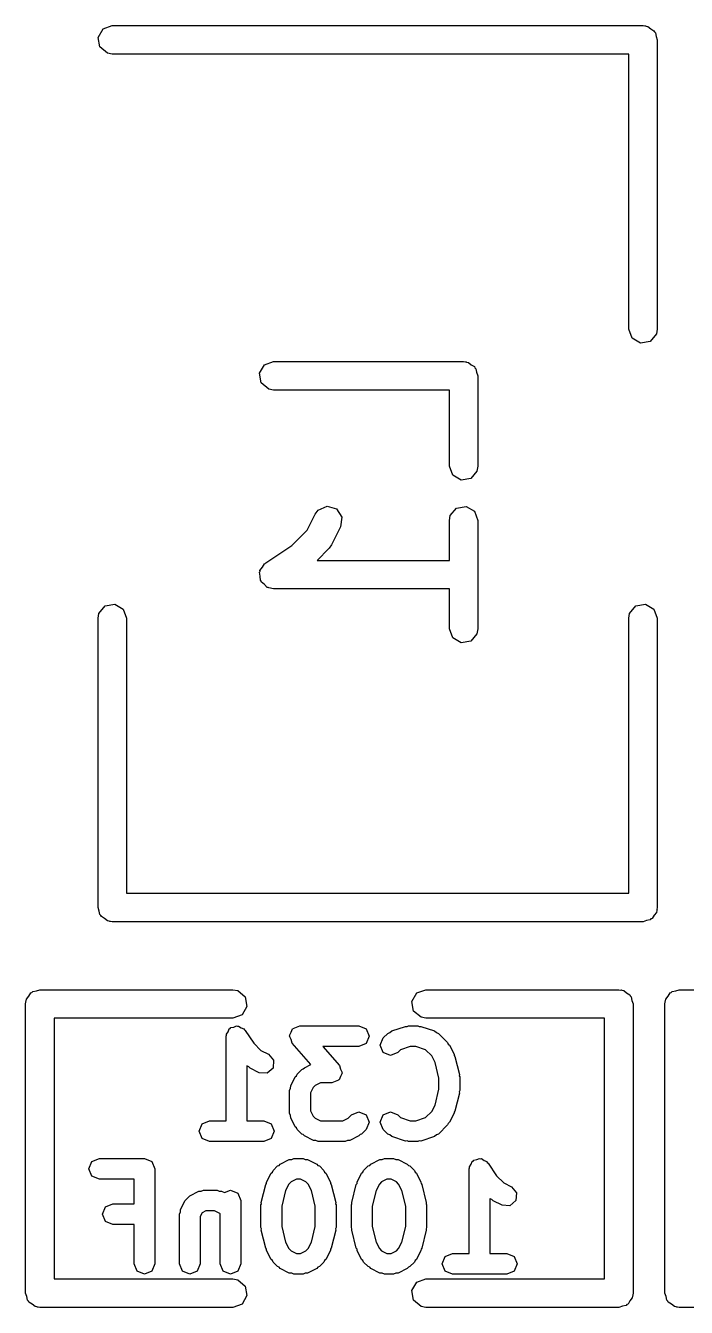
# Model space of a CAD drawing. Extents: x 0.08 to 2.92, y 0.03 to 3.58.
# Drawn here: x 0.572 to 0.709, y 2.7929 to 3.0589 of the extents above; entities that cross this region are included whole.
import ezdxf

# ---------------------------------------------------------------- set-up
doc = ezdxf.new("R2010")
doc.units = 0
doc.header["$MEASUREMENT"] = 0
doc.layers.add('BLACK', color=7, linetype='CONTINUOUS')

msp = doc.modelspace()

# ---------------------------------------------------------------- linework, layer by layer
at = {"layer": 'BLACK', "linetype": 'CONTINUOUS'}
for p, q in [((0.587092, 3.05642), (0.588102, 3.05817)), ((0.588102, 3.05817), (0.59, 3.05886)), ((0.59, 3.05886), (0.7, 3.05886)), ((0.7, 3.05886), (0.700384, 3.05879)), ((0.700384, 3.05879), (0.700513, 3.05881)), ((0.700513, 3.05881), (0.700626, 3.05875)), ((0.700626, 3.05875), (0.70101, 3.05868)), ((0.70101, 3.05868), (0.701598, 3.05819)), ((0.701598, 3.05819), (0.702262, 3.0578)), ((0.587443, 3.05443), (0.587092, 3.05642)), ((0.702262, 3.0578), (0.702353, 3.05755)), ((0.702353, 3.05755), (0.702557, 3.05738)), ((0.702557, 3.05738), (0.70269, 3.05663)), ((0.70269, 3.05663), (0.702953, 3.05591)), ((0.702953, 3.05591), (0.702953, 2.99591)), ((0.58899, 3.05313), (0.587443, 3.05443)), ((0.59, 3.05295), (0.58899, 3.05313)), ((0.697047, 3.05295), (0.59, 3.05295)), ((0.697047, 2.99591), (0.697047, 3.05295)), ((0.697738, 2.99401), (0.697047, 2.99591)), ((0.702775, 2.9949), (0.701476, 2.99335)), ((0.702953, 2.99591), (0.702775, 2.9949)), ((0.699487, 2.993), (0.697738, 2.99401)), ((0.701476, 2.99335), (0.699487, 2.993)), ((0.621542, 2.98848), (0.62344, 2.98917)), ((0.62344, 2.98917), (0.66281, 2.98917)), ((0.66281, 2.98917), (0.663194, 2.9891)), ((0.663194, 2.9891), (0.663323, 2.98912)), ((0.663323, 2.98912), (0.663437, 2.98906)), ((0.663437, 2.98906), (0.66382, 2.98899)), ((0.66382, 2.98899), (0.664408, 2.9885)), ((0.620532, 2.98673), (0.621542, 2.98848)), ((0.620883, 2.98474), (0.620532, 2.98673)), ((0.664408, 2.9885), (0.665072, 2.98811)), ((0.665072, 2.98811), (0.665163, 2.98786)), ((0.665163, 2.98786), (0.665367, 2.98769)), ((0.665367, 2.98769), (0.665501, 2.98694)), ((0.665501, 2.98694), (0.665763, 2.98621)), ((0.665763, 2.98621), (0.665763, 2.96747)), ((0.62243, 2.98344), (0.620883, 2.98474)), ((0.62344, 2.98326), (0.62243, 2.98344)), ((0.659857, 2.98326), (0.62344, 2.98326)), ((0.659857, 2.96747), (0.659857, 2.98326)), ((0.660548, 2.96557), (0.659857, 2.96747)), ((0.662297, 2.96456), (0.660548, 2.96557)), ((0.664287, 2.96491), (0.662297, 2.96456)), ((0.665585, 2.96646), (0.664287, 2.96491)), ((0.665763, 2.96747), (0.665585, 2.96646)), ((0.630387, 2.95422), (0.632048, 2.95754)), ((0.632048, 2.95754), (0.632659, 2.95836)), ((0.632659, 2.95836), (0.634512, 2.95917)), ((0.634512, 2.95917), (0.636448, 2.95859)), ((0.636448, 2.95859), (0.637561, 2.9569)), ((0.659857, 2.95622), (0.660036, 2.95723)), ((0.660036, 2.95723), (0.661334, 2.95878)), ((0.661334, 2.95878), (0.663323, 2.95913)), ((0.663323, 2.95913), (0.665072, 2.95812)), ((0.665072, 2.95812), (0.665763, 2.95622)), ((0.63733, 2.9549), (0.635455, 2.95115)), ((0.637561, 2.9569), (0.63733, 2.9549)), ((0.659857, 2.94792), (0.659857, 2.95622)), ((0.665763, 2.95622), (0.665763, 2.93372)), ((0.627183, 2.95101), (0.630387, 2.95422)), ((0.621802, 2.94743), (0.627183, 2.95101)), ((0.634902, 2.95038), (0.632444, 2.94792)), ((0.634929, 2.95044), (0.634902, 2.95038)), ((0.635455, 2.95115), (0.634929, 2.95044)), ((0.620606, 2.9458), (0.621114, 2.94649)), ((0.621114, 2.94649), (0.621542, 2.94723)), ((0.621542, 2.94723), (0.621702, 2.94729)), ((0.621702, 2.94729), (0.621802, 2.94743)), ((0.632444, 2.94792), (0.659857, 2.94792)), ((0.620532, 2.94548), (0.620617, 2.94563)), ((0.620681, 2.94464), (0.620532, 2.94548)), ((0.620617, 2.94563), (0.620606, 2.9458)), ((0.620736, 2.94378), (0.620681, 2.94464)), ((0.620854, 2.94366), (0.620736, 2.94378)), ((0.620883, 2.94349), (0.620854, 2.94366)), ((0.621539, 2.94294), (0.620883, 2.94349)), ((0.622131, 2.94232), (0.621539, 2.94294)), ((0.6223, 2.9423), (0.622131, 2.94232)), ((0.62243, 2.9422), (0.6223, 2.9423)), ((0.62344, 2.94202), (0.62243, 2.9422)), ((0.659857, 2.94202), (0.62344, 2.94202)), ((0.659857, 2.93372), (0.659857, 2.94202)), ((0.587225, 2.93692), (0.588524, 2.93846)), ((0.588524, 2.93846), (0.590513, 2.93881)), ((0.590513, 2.93881), (0.592262, 2.9378)), ((0.697225, 2.93692), (0.698524, 2.93846)), ((0.698524, 2.93846), (0.700513, 2.93881)), ((0.700513, 2.93881), (0.702262, 2.9378)), ((0.587047, 2.93591), (0.587225, 2.93692)), ((0.587047, 2.87591), (0.587047, 2.93591)), ((0.592262, 2.9378), (0.592953, 2.93591)), ((0.592953, 2.93591), (0.592953, 2.87886)), ((0.697047, 2.93591), (0.697225, 2.93692)), ((0.697047, 2.87886), (0.697047, 2.93591)), ((0.702262, 2.9378), (0.702953, 2.93591)), ((0.702953, 2.93591), (0.702953, 2.87591)), ((0.660548, 2.93182), (0.659857, 2.93372)), ((0.665763, 2.93372), (0.665585, 2.93271)), ((0.662297, 2.93081), (0.660548, 2.93182)), ((0.664287, 2.93116), (0.662297, 2.93081)), ((0.665585, 2.93271), (0.664287, 2.93116)), ((0.592953, 2.87886), (0.697047, 2.87886)), ((0.58731, 2.87518), (0.587047, 2.87591)), ((0.587443, 2.87443), (0.58731, 2.87518)), ((0.702775, 2.8749), (0.702282, 2.87431)), ((0.702842, 2.87528), (0.702775, 2.8749)), ((0.702908, 2.87539), (0.702842, 2.87528)), ((0.702953, 2.87591), (0.702885, 2.87552)), ((0.702885, 2.87552), (0.702908, 2.87539)), ((0.587647, 2.87426), (0.587443, 2.87443)), ((0.587738, 2.87401), (0.587647, 2.87426)), ((0.588402, 2.87362), (0.587738, 2.87401)), ((0.58899, 2.87313), (0.588402, 2.87362)), ((0.589374, 2.87306), (0.58899, 2.87313)), ((0.589487, 2.873), (0.589374, 2.87306)), ((0.589616, 2.87302), (0.589487, 2.873)), ((0.59, 2.87295), (0.589616, 2.87302)), ((0.7, 2.87295), (0.59, 2.87295)), ((0.700721, 2.87322), (0.7, 2.87295)), ((0.701476, 2.87335), (0.700721, 2.87322)), ((0.701648, 2.87355), (0.701476, 2.87335)), ((0.701898, 2.87364), (0.701648, 2.87355)), ((0.702282, 2.87431), (0.701898, 2.87364)), ((0.573524, 2.85846), (0.574279, 2.8586)), ((0.574279, 2.8586), (0.575, 2.85886)), ((0.575, 2.85886), (0.615, 2.85886)), ((0.615, 2.85886), (0.61601, 2.85868)), ((0.61601, 2.85868), (0.617557, 2.85738)), ((0.653102, 2.85817), (0.655, 2.85886)), ((0.655, 2.85886), (0.695, 2.85886)), ((0.695, 2.85886), (0.695384, 2.85879)), ((0.695384, 2.85879), (0.695513, 2.85881)), ((0.695513, 2.85881), (0.695626, 2.85875)), ((0.695626, 2.85875), (0.69601, 2.85868)), ((0.69601, 2.85868), (0.696598, 2.85819)), ((0.706024, 2.85846), (0.706779, 2.8586)), ((0.706779, 2.8586), (0.7075, 2.85886)), ((0.7075, 2.85886), (0.7475, 2.85886)), ((0.572047, 2.85591), (0.572115, 2.85629)), ((0.572047, 2.79591), (0.572047, 2.85591)), ((0.572092, 2.85642), (0.572158, 2.85653)), ((0.572115, 2.85629), (0.572092, 2.85642)), ((0.572158, 2.85653), (0.572225, 2.85692)), ((0.572225, 2.85692), (0.572718, 2.8575)), ((0.572718, 2.8575), (0.573102, 2.85817)), ((0.573102, 2.85817), (0.573352, 2.85826)), ((0.573352, 2.85826), (0.573524, 2.85846)), ((0.617557, 2.85738), (0.617908, 2.85539)), ((0.652092, 2.85642), (0.653102, 2.85817)), ((0.652443, 2.85443), (0.652092, 2.85642)), ((0.696598, 2.85819), (0.697262, 2.8578)), ((0.697262, 2.8578), (0.697353, 2.85755)), ((0.697353, 2.85755), (0.697557, 2.85738)), ((0.697557, 2.85738), (0.69769, 2.85663)), ((0.69769, 2.85663), (0.697953, 2.85591)), ((0.697953, 2.85591), (0.697953, 2.79591)), ((0.704547, 2.85591), (0.704615, 2.85629)), ((0.704547, 2.79591), (0.704547, 2.85591)), ((0.704592, 2.85642), (0.704658, 2.85653)), ((0.704615, 2.85629), (0.704592, 2.85642)), ((0.704658, 2.85653), (0.704725, 2.85692)), ((0.704725, 2.85692), (0.705218, 2.8575)), ((0.705218, 2.8575), (0.705602, 2.85817)), ((0.705602, 2.85817), (0.705852, 2.85826)), ((0.705852, 2.85826), (0.706024, 2.85846)), ((0.616898, 2.85364), (0.615, 2.85295)), ((0.617908, 2.85539), (0.616898, 2.85364)), ((0.65399, 2.85313), (0.652443, 2.85443)), ((0.615, 2.85295), (0.577953, 2.85295)), ((0.577953, 2.85295), (0.577953, 2.79886)), ((0.614009, 2.85014), (0.614249, 2.85071)), ((0.614249, 2.85071), (0.614453, 2.8508)), ((0.614453, 2.8508), (0.614576, 2.85098)), ((0.614576, 2.85098), (0.615191, 2.8511)), ((0.615191, 2.8511), (0.615769, 2.85134)), ((0.615769, 2.85134), (0.615974, 2.85126)), ((0.615974, 2.85126), (0.616191, 2.8513)), ((0.616191, 2.8513), (0.616711, 2.85095)), ((0.616711, 2.85095), (0.617289, 2.85071)), ((0.617289, 2.85071), (0.617374, 2.85051)), ((0.627093, 2.85001), (0.627382, 2.85071)), ((0.627382, 2.85071), (0.627453, 2.85074)), ((0.627453, 2.85074), (0.627487, 2.85081)), ((0.627487, 2.85081), (0.628203, 2.85105)), ((0.628203, 2.85105), (0.628902, 2.85134)), ((0.628902, 2.85134), (0.641098, 2.85134)), ((0.641098, 2.85134), (0.642618, 2.85071)), ((0.642618, 2.85071), (0.643248, 2.84919)), ((0.647922, 2.8503), (0.650737, 2.85123)), ((0.650737, 2.85123), (0.65109, 2.85121)), ((0.65109, 2.85121), (0.651417, 2.85134)), ((0.651417, 2.85134), (0.653293, 2.85134)), ((0.653293, 2.85134), (0.65362, 2.85121)), ((0.65362, 2.85121), (0.653973, 2.85123)), ((0.653973, 2.85123), (0.656787, 2.8503)), ((0.655, 2.85295), (0.65399, 2.85313)), ((0.692047, 2.85295), (0.655, 2.85295)), ((0.692047, 2.79886), (0.692047, 2.85295)), ((0.613619, 2.84919), (0.613704, 2.8494)), ((0.613619, 2.83164), (0.613619, 2.84919)), ((0.613661, 2.84962), (0.614009, 2.85014)), ((0.613704, 2.8494), (0.613661, 2.84962)), ((0.617374, 2.85051), (0.617558, 2.85039)), ((0.617558, 2.85039), (0.619316, 2.84775)), ((0.626752, 2.84919), (0.626782, 2.84926)), ((0.627042, 2.84849), (0.626752, 2.84919)), ((0.626757, 2.84934), (0.627093, 2.85001)), ((0.626782, 2.84926), (0.626757, 2.84934)), ((0.627284, 2.84778), (0.627042, 2.84849)), ((0.643248, 2.84919), (0.642618, 2.84767)), ((0.645514, 2.84732), (0.646144, 2.84884)), ((0.646144, 2.84884), (0.647082, 2.84978)), ((0.647082, 2.84978), (0.647544, 2.84997)), ((0.647544, 2.84997), (0.647922, 2.8503)), ((0.656787, 2.8503), (0.657165, 2.84997)), ((0.657165, 2.84997), (0.657627, 2.84978)), ((0.657627, 2.84978), (0.659504, 2.8479)), ((0.659504, 2.8479), (0.659639, 2.84757)), ((0.619316, 2.84775), (0.620795, 2.84627)), ((0.620795, 2.84627), (0.622359, 2.84549)), ((0.622359, 2.84549), (0.623437, 2.84424)), ((0.631162, 2.84335), (0.627284, 2.84778)), ((0.641098, 2.84704), (0.63364, 2.84704)), ((0.63364, 2.84704), (0.637087, 2.8431)), ((0.642618, 2.84767), (0.641098, 2.84704)), ((0.646144, 2.8458), (0.645514, 2.84732)), ((0.647664, 2.84517), (0.646144, 2.8458)), ((0.649184, 2.8458), (0.647664, 2.84517)), ((0.649764, 2.84638), (0.649184, 2.8458)), ((0.651766, 2.84704), (0.649764, 2.84638)), ((0.652944, 2.84704), (0.651766, 2.84704)), ((0.654946, 2.84638), (0.652944, 2.84704)), ((0.656216, 2.84511), (0.654946, 2.84638)), ((0.659639, 2.84757), (0.659906, 2.84734)), ((0.659906, 2.84734), (0.660844, 2.84546)), ((0.660844, 2.84546), (0.660862, 2.84522)), ((0.618001, 2.84298), (0.617919, 2.84306)), ((0.617919, 2.84306), (0.617919, 2.83164)), ((0.618328, 2.84285), (0.618001, 2.84298)), ((0.61856, 2.84258), (0.618328, 2.84285)), ((0.620436, 2.84164), (0.61856, 2.84258)), ((0.623321, 2.8426), (0.622077, 2.84153)), ((0.623437, 2.84424), (0.623321, 2.8426)), ((0.629585, 2.84241), (0.629817, 2.84267)), ((0.629817, 2.84267), (0.631162, 2.84335)), ((0.637087, 2.8431), (0.637329, 2.84239)), ((0.656893, 2.84375), (0.656216, 2.84511)), ((0.657709, 2.84049), (0.656893, 2.84375)), ((0.660862, 2.84522), (0.661007, 2.84502)), ((0.661007, 2.84502), (0.661945, 2.84127)), ((0.622077, 2.84153), (0.620436, 2.84164)), ((0.626979, 2.8389), (0.627917, 2.84077)), ((0.627917, 2.84077), (0.628185, 2.84101)), ((0.628185, 2.84101), (0.62832, 2.84133)), ((0.62832, 2.84133), (0.629258, 2.84227)), ((0.629258, 2.84227), (0.629585, 2.84241)), ((0.636885, 2.84007), (0.636168, 2.83983)), ((0.636919, 2.84014), (0.636885, 2.84007)), ((0.636989, 2.84017), (0.636919, 2.84014)), ((0.637279, 2.84087), (0.636989, 2.84017)), ((0.637614, 2.84155), (0.637279, 2.84087)), ((0.637329, 2.84239), (0.637619, 2.84169)), ((0.637619, 2.84169), (0.63759, 2.84162)), ((0.63759, 2.84162), (0.637614, 2.84155)), ((0.657709, 2.8382), (0.657709, 2.84049)), ((0.661945, 2.84127), (0.661905, 2.841)), ((0.661905, 2.841), (0.662009, 2.84075)), ((0.662009, 2.84075), (0.662009, 2.83794)), ((0.626752, 2.83794), (0.626944, 2.8384)), ((0.626752, 2.83325), (0.626752, 2.83794)), ((0.626944, 2.8384), (0.626979, 2.8389)), ((0.631607, 2.83854), (0.631052, 2.83743)), ((0.631052, 2.83743), (0.631052, 2.83375)), ((0.632052, 2.83898), (0.631607, 2.83854)), ((0.633162, 2.83954), (0.632052, 2.83898)), ((0.635469, 2.83954), (0.633162, 2.83954)), ((0.636168, 2.83983), (0.635469, 2.83954)), ((0.656893, 2.83493), (0.657709, 2.8382)), ((0.661945, 2.83742), (0.661007, 2.83366)), ((0.662009, 2.83794), (0.661905, 2.83768)), ((0.661905, 2.83768), (0.661945, 2.83742)), ((0.656216, 2.83358), (0.656893, 2.83493)), ((0.626944, 2.83278), (0.626752, 2.83325)), ((0.626979, 2.83228), (0.626944, 2.83278)), ((0.627917, 2.83041), (0.626979, 2.83228)), ((0.631052, 2.83375), (0.631607, 2.83264)), ((0.631607, 2.83264), (0.632052, 2.8322)), ((0.632052, 2.8322), (0.633162, 2.83164)), ((0.637776, 2.83164), (0.638886, 2.8322)), ((0.638886, 2.8322), (0.639577, 2.83289)), ((0.639577, 2.83289), (0.641098, 2.83352)), ((0.641098, 2.83352), (0.642618, 2.83289)), ((0.642618, 2.83289), (0.643248, 2.83137)), ((0.645514, 2.83137), (0.646144, 2.83289)), ((0.646144, 2.83289), (0.647664, 2.83352)), ((0.647664, 2.83352), (0.649184, 2.83289)), ((0.649184, 2.83289), (0.649764, 2.83231)), ((0.649764, 2.83231), (0.651766, 2.83164)), ((0.652944, 2.83164), (0.654946, 2.83231)), ((0.654946, 2.83231), (0.656216, 2.83358)), ((0.660844, 2.83322), (0.659906, 2.83135)), ((0.660862, 2.83347), (0.660844, 2.83322)), ((0.661007, 2.83366), (0.660862, 2.83347)), ((0.60799, 2.82949), (0.60862, 2.83101)), ((0.60862, 2.82797), (0.60799, 2.82949)), ((0.60862, 2.83101), (0.61014, 2.83164)), ((0.61014, 2.83164), (0.613619, 2.83164)), ((0.617919, 2.83164), (0.621398, 2.83164)), ((0.621398, 2.83164), (0.622918, 2.83101)), ((0.622918, 2.83101), (0.623548, 2.82949)), ((0.623548, 2.82949), (0.622918, 2.82797)), ((0.628185, 2.83018), (0.627917, 2.83041)), ((0.62832, 2.82985), (0.628185, 2.83018)), ((0.629258, 2.82891), (0.62832, 2.82985)), ((0.633162, 2.83164), (0.637776, 2.83164)), ((0.642618, 2.82985), (0.64168, 2.82891)), ((0.643248, 2.83137), (0.642618, 2.82985)), ((0.646144, 2.82985), (0.645514, 2.83137)), ((0.647082, 2.82891), (0.646144, 2.82985)), ((0.651766, 2.83164), (0.652944, 2.83164)), ((0.659504, 2.83079), (0.657627, 2.82891)), ((0.659639, 2.83111), (0.659504, 2.83079)), ((0.659906, 2.83135), (0.659639, 2.83111)), ((0.61014, 2.82734), (0.60862, 2.82797)), ((0.621398, 2.82734), (0.61014, 2.82734)), ((0.622918, 2.82797), (0.621398, 2.82734)), ((0.629585, 2.82878), (0.629258, 2.82891)), ((0.629817, 2.82851), (0.629585, 2.82878)), ((0.631693, 2.82757), (0.629817, 2.82851)), ((0.632192, 2.82754), (0.631693, 2.82757)), ((0.632655, 2.82734), (0.632192, 2.82754)), ((0.638283, 2.82734), (0.632655, 2.82734)), ((0.638746, 2.82754), (0.638283, 2.82734)), ((0.639245, 2.82757), (0.638746, 2.82754)), ((0.641121, 2.82851), (0.639245, 2.82757)), ((0.641353, 2.82878), (0.641121, 2.82851)), ((0.64168, 2.82891), (0.641353, 2.82878)), ((0.647544, 2.82872), (0.647082, 2.82891)), ((0.647922, 2.82839), (0.647544, 2.82872)), ((0.650737, 2.82745), (0.647922, 2.82839)), ((0.65109, 2.82748), (0.650737, 2.82745)), ((0.651417, 2.82734), (0.65109, 2.82748)), ((0.653293, 2.82734), (0.651417, 2.82734)), ((0.65362, 2.82748), (0.653293, 2.82734)), ((0.653973, 2.82745), (0.65362, 2.82748)), ((0.656787, 2.82839), (0.653973, 2.82745)), ((0.657165, 2.82872), (0.656787, 2.82839)), ((0.657627, 2.82891), (0.657165, 2.82872)), ((0.585167, 2.82169), (0.585796, 2.82321)), ((0.585796, 2.82017), (0.585167, 2.82169)), ((0.585796, 2.82321), (0.587317, 2.82384)), ((0.587317, 2.82384), (0.596698, 2.82384)), ((0.596698, 2.82384), (0.598218, 2.82321)), ((0.598218, 2.82321), (0.598848, 2.82169)), ((0.598848, 2.82169), (0.598848, 2.80199)), ((0.623185, 2.82101), (0.62332, 2.82134)), ((0.62332, 2.82134), (0.624258, 2.82228)), ((0.624258, 2.82228), (0.624585, 2.82241)), ((0.624585, 2.82241), (0.624817, 2.82268)), ((0.624817, 2.82268), (0.626693, 2.82362)), ((0.626693, 2.82362), (0.627192, 2.82365)), ((0.627192, 2.82365), (0.627655, 2.82384)), ((0.627655, 2.82384), (0.629531, 2.82384)), ((0.629531, 2.82384), (0.629993, 2.82365)), ((0.629993, 2.82365), (0.630492, 2.82362)), ((0.630492, 2.82362), (0.632369, 2.82268)), ((0.632369, 2.82268), (0.632601, 2.82241)), ((0.632601, 2.82241), (0.632927, 2.82228)), ((0.632927, 2.82228), (0.633865, 2.82134)), ((0.633865, 2.82134), (0.634001, 2.82101)), ((0.641947, 2.82101), (0.642082, 2.82134)), ((0.642082, 2.82134), (0.64302, 2.82228)), ((0.64302, 2.82228), (0.643347, 2.82241)), ((0.643347, 2.82241), (0.643579, 2.82268)), ((0.643579, 2.82268), (0.645455, 2.82362)), ((0.645455, 2.82362), (0.645954, 2.82365)), ((0.645954, 2.82365), (0.646417, 2.82384)), ((0.646417, 2.82384), (0.648293, 2.82384)), ((0.648293, 2.82384), (0.648755, 2.82365)), ((0.648755, 2.82365), (0.649254, 2.82362)), ((0.649254, 2.82362), (0.651131, 2.82268)), ((0.651131, 2.82268), (0.651362, 2.82241)), ((0.651362, 2.82241), (0.651689, 2.82228)), ((0.651689, 2.82228), (0.652627, 2.82134)), ((0.652627, 2.82134), (0.652763, 2.82101)), ((0.663967, 2.82169), (0.664051, 2.8219)), ((0.663967, 2.80414), (0.663967, 2.82169)), ((0.664008, 2.82212), (0.664357, 2.82264)), ((0.664051, 2.8219), (0.664008, 2.82212)), ((0.664357, 2.82264), (0.664596, 2.82321)), ((0.664596, 2.82321), (0.664801, 2.8233)), ((0.664801, 2.8233), (0.664924, 2.82348)), ((0.664924, 2.82348), (0.665538, 2.8236)), ((0.665538, 2.8236), (0.666117, 2.82384)), ((0.666117, 2.82384), (0.666321, 2.82376)), ((0.666321, 2.82376), (0.666538, 2.8238)), ((0.666538, 2.8238), (0.667058, 2.82345)), ((0.667058, 2.82345), (0.667637, 2.82321)), ((0.667637, 2.82321), (0.667722, 2.82301)), ((0.667722, 2.82301), (0.667906, 2.82289)), ((0.667906, 2.82289), (0.669664, 2.82025)), ((0.587317, 2.81954), (0.585796, 2.82017)), ((0.594548, 2.81954), (0.587317, 2.81954)), ((0.594548, 2.81446), (0.594548, 2.81954)), ((0.621817, 2.81846), (0.621962, 2.81866)), ((0.621962, 2.81866), (0.621979, 2.8189)), ((0.621979, 2.8189), (0.622917, 2.82078)), ((0.622917, 2.82078), (0.623185, 2.82101)), ((0.627052, 2.81899), (0.626607, 2.81854)), ((0.628162, 2.81954), (0.627052, 2.81899)), ((0.629023, 2.81954), (0.628162, 2.81954)), ((0.630134, 2.81899), (0.629023, 2.81954)), ((0.630578, 2.81854), (0.630134, 2.81899)), ((0.634001, 2.82101), (0.634268, 2.82078)), ((0.634268, 2.82078), (0.635206, 2.8189)), ((0.635206, 2.8189), (0.635224, 2.81866)), ((0.635224, 2.81866), (0.635369, 2.81846)), ((0.640578, 2.81846), (0.640724, 2.81866)), ((0.640724, 2.81866), (0.640741, 2.8189)), ((0.640741, 2.8189), (0.641679, 2.82078)), ((0.641679, 2.82078), (0.641947, 2.82101)), ((0.645814, 2.81899), (0.645369, 2.81854)), ((0.646924, 2.81954), (0.645814, 2.81899)), ((0.647785, 2.81954), (0.646924, 2.81954)), ((0.648895, 2.81899), (0.647785, 2.81954)), ((0.64934, 2.81854), (0.648895, 2.81899)), ((0.652763, 2.82101), (0.65303, 2.82078)), ((0.65303, 2.82078), (0.653968, 2.8189)), ((0.653968, 2.8189), (0.653986, 2.81866)), ((0.653986, 2.81866), (0.654131, 2.81846)), ((0.669664, 2.82025), (0.671143, 2.81877)), ((0.671143, 2.81877), (0.672707, 2.81799)), ((0.605609, 2.8156), (0.606055, 2.81611)), ((0.606055, 2.81611), (0.607931, 2.81705)), ((0.607931, 2.81705), (0.60843, 2.81709)), ((0.60843, 2.81709), (0.608893, 2.81728)), ((0.608893, 2.81728), (0.611707, 2.81728)), ((0.611707, 2.81728), (0.612169, 2.81709)), ((0.612169, 2.81709), (0.612669, 2.81705)), ((0.612669, 2.81705), (0.61326, 2.81675)), ((0.61326, 2.81675), (0.614521, 2.81728)), ((0.614521, 2.81728), (0.616042, 2.81665)), ((0.616042, 2.81665), (0.616671, 2.81513)), ((0.620878, 2.81471), (0.621817, 2.81846)), ((0.625931, 2.81719), (0.625114, 2.81392)), ((0.626607, 2.81854), (0.625931, 2.81719)), ((0.631255, 2.81719), (0.630578, 2.81854)), ((0.632071, 2.81392), (0.631255, 2.81719)), ((0.635369, 2.81846), (0.636307, 2.81471)), ((0.63964, 2.81471), (0.640578, 2.81846)), ((0.644693, 2.81719), (0.643876, 2.81392)), ((0.645369, 2.81854), (0.644693, 2.81719)), ((0.650017, 2.81719), (0.64934, 2.81854)), ((0.650833, 2.81392), (0.650017, 2.81719)), ((0.654131, 2.81846), (0.655069, 2.81471)), ((0.672707, 2.81799), (0.673785, 2.81674)), ((0.673785, 2.81674), (0.673668, 2.8151)), ((0.587981, 2.81231), (0.588611, 2.81383)), ((0.588611, 2.81383), (0.590131, 2.81446)), ((0.590131, 2.81446), (0.594548, 2.81446)), ((0.604156, 2.81327), (0.605094, 2.81515)), ((0.605094, 2.81515), (0.605609, 2.8156)), ((0.616671, 2.81513), (0.616671, 2.80199)), ((0.620814, 2.81419), (0.620919, 2.81444)), ((0.620814, 2.8095), (0.620814, 2.81419)), ((0.620919, 2.81444), (0.620878, 2.81471)), ((0.625114, 2.81392), (0.625114, 2.80976)), ((0.632071, 2.80976), (0.632071, 2.81392)), ((0.636307, 2.81471), (0.636267, 2.81444)), ((0.636267, 2.81444), (0.636371, 2.81419)), ((0.636371, 2.81419), (0.636371, 2.8095)), ((0.639576, 2.81419), (0.63968, 2.81444)), ((0.639576, 2.8095), (0.639576, 2.81419)), ((0.63968, 2.81444), (0.63964, 2.81471)), ((0.643876, 2.81392), (0.643876, 2.80976)), ((0.650833, 2.80976), (0.650833, 2.81392)), ((0.655069, 2.81471), (0.655029, 2.81444)), ((0.655029, 2.81444), (0.655133, 2.81419)), ((0.655133, 2.81419), (0.655133, 2.8095)), ((0.668349, 2.81548), (0.668267, 2.81556)), ((0.668267, 2.81556), (0.668267, 2.80414)), ((0.668676, 2.81535), (0.668349, 2.81548)), ((0.668908, 2.81508), (0.668676, 2.81535)), ((0.670784, 2.81414), (0.668908, 2.81508)), ((0.672425, 2.81403), (0.670784, 2.81414)), ((0.673668, 2.8151), (0.672425, 2.81403)), ((0.588611, 2.81079), (0.587981, 2.81231)), ((0.590131, 2.81016), (0.588611, 2.81079)), ((0.603929, 2.81231), (0.60412, 2.81278)), ((0.603929, 2.80199), (0.603929, 2.81231)), ((0.60412, 2.81278), (0.604156, 2.81327)), ((0.608619, 2.81259), (0.608229, 2.81181)), ((0.608229, 2.81181), (0.608229, 2.80199)), ((0.6094, 2.81298), (0.608619, 2.81259)), ((0.6112, 2.81298), (0.6094, 2.81298)), ((0.61231, 2.81242), (0.6112, 2.81298)), ((0.612371, 2.81236), (0.61231, 2.81242)), ((0.612371, 2.80199), (0.612371, 2.81236)), ((0.594548, 2.81016), (0.590131, 2.81016)), ((0.594548, 2.80199), (0.594548, 2.81016)), ((0.620919, 2.80925), (0.620814, 2.8095)), ((0.620878, 2.80898), (0.620919, 2.80925)), ((0.621817, 2.80522), (0.620878, 2.80898)), ((0.625114, 2.80976), (0.625931, 2.8065)), ((0.631255, 2.8065), (0.632071, 2.80976)), ((0.636307, 2.80898), (0.635369, 2.80522)), ((0.636371, 2.8095), (0.636267, 2.80925)), ((0.636267, 2.80925), (0.636307, 2.80898)), ((0.63968, 2.80925), (0.639576, 2.8095)), ((0.63964, 2.80898), (0.63968, 2.80925)), ((0.640578, 2.80522), (0.63964, 2.80898)), ((0.643876, 2.80976), (0.644693, 2.8065)), ((0.650017, 2.8065), (0.650833, 2.80976)), ((0.655069, 2.80898), (0.654131, 2.80522)), ((0.655133, 2.8095), (0.655029, 2.80925)), ((0.655029, 2.80925), (0.655069, 2.80898)), ((0.625931, 2.8065), (0.626607, 2.80514)), ((0.630578, 2.80514), (0.631255, 2.8065)), ((0.644693, 2.8065), (0.645369, 2.80514)), ((0.64934, 2.80514), (0.650017, 2.8065)), ((0.621962, 2.80503), (0.621817, 2.80522)), ((0.621979, 2.80478), (0.621962, 2.80503)), ((0.622917, 2.80291), (0.621979, 2.80478)), ((0.623185, 2.80268), (0.622917, 2.80291)), ((0.626607, 2.80514), (0.627052, 2.8047)), ((0.627052, 2.8047), (0.628162, 2.80414)), ((0.628162, 2.80414), (0.629023, 2.80414)), ((0.629023, 2.80414), (0.630134, 2.8047)), ((0.630134, 2.8047), (0.630578, 2.80514)), ((0.634268, 2.80291), (0.634001, 2.80268)), ((0.635206, 2.80478), (0.634268, 2.80291)), ((0.635224, 2.80503), (0.635206, 2.80478)), ((0.635369, 2.80522), (0.635224, 2.80503)), ((0.640724, 2.80503), (0.640578, 2.80522)), ((0.640741, 2.80478), (0.640724, 2.80503)), ((0.641679, 2.80291), (0.640741, 2.80478)), ((0.641947, 2.80268), (0.641679, 2.80291)), ((0.645369, 2.80514), (0.645814, 2.8047)), ((0.645814, 2.8047), (0.646924, 2.80414)), ((0.646924, 2.80414), (0.647785, 2.80414)), ((0.647785, 2.80414), (0.648895, 2.8047)), ((0.648895, 2.8047), (0.64934, 2.80514)), ((0.65303, 2.80291), (0.652763, 2.80268)), ((0.653968, 2.80478), (0.65303, 2.80291)), ((0.653986, 2.80503), (0.653968, 2.80478)), ((0.654131, 2.80522), (0.653986, 2.80503)), ((0.658338, 2.80199), (0.658968, 2.80351)), ((0.658968, 2.80351), (0.660488, 2.80414)), ((0.660488, 2.80414), (0.663967, 2.80414)), ((0.668267, 2.80414), (0.671745, 2.80414)), ((0.671745, 2.80414), (0.673266, 2.80351)), ((0.673266, 2.80351), (0.673895, 2.80199)), ((0.595177, 2.80047), (0.594548, 2.80199)), ((0.596698, 2.79984), (0.595177, 2.80047)), ((0.598218, 2.80047), (0.596698, 2.79984)), ((0.598848, 2.80199), (0.598218, 2.80047)), ((0.604558, 2.80047), (0.603929, 2.80199)), ((0.606079, 2.79984), (0.604558, 2.80047)), ((0.607599, 2.80047), (0.606079, 2.79984)), ((0.608229, 2.80199), (0.607599, 2.80047)), ((0.613001, 2.80047), (0.612371, 2.80199)), ((0.614521, 2.79984), (0.613001, 2.80047)), ((0.616042, 2.80047), (0.614521, 2.79984)), ((0.616671, 2.80199), (0.616042, 2.80047)), ((0.62332, 2.80235), (0.623185, 2.80268)), ((0.624258, 2.80141), (0.62332, 2.80235)), ((0.624585, 2.80128), (0.624258, 2.80141)), ((0.624817, 2.80101), (0.624585, 2.80128)), ((0.626693, 2.80007), (0.624817, 2.80101)), ((0.627192, 2.80004), (0.626693, 2.80007)), ((0.627655, 2.79984), (0.627192, 2.80004)), ((0.629993, 2.80004), (0.629531, 2.79984)), ((0.630492, 2.80007), (0.629993, 2.80004)), ((0.632369, 2.80101), (0.630492, 2.80007)), ((0.632601, 2.80128), (0.632369, 2.80101)), ((0.632927, 2.80141), (0.632601, 2.80128)), ((0.633865, 2.80235), (0.632927, 2.80141)), ((0.634001, 2.80268), (0.633865, 2.80235)), ((0.642082, 2.80235), (0.641947, 2.80268)), ((0.64302, 2.80141), (0.642082, 2.80235)), ((0.643347, 2.80128), (0.64302, 2.80141)), ((0.643579, 2.80101), (0.643347, 2.80128)), ((0.645455, 2.80007), (0.643579, 2.80101)), ((0.645954, 2.80004), (0.645455, 2.80007)), ((0.646417, 2.79984), (0.645954, 2.80004)), ((0.648755, 2.80004), (0.648293, 2.79984)), ((0.649254, 2.80007), (0.648755, 2.80004)), ((0.651131, 2.80101), (0.649254, 2.80007)), ((0.651362, 2.80128), (0.651131, 2.80101)), ((0.651689, 2.80141), (0.651362, 2.80128)), ((0.652627, 2.80235), (0.651689, 2.80141)), ((0.652763, 2.80268), (0.652627, 2.80235)), ((0.658968, 2.80047), (0.658338, 2.80199)), ((0.660488, 2.79984), (0.658968, 2.80047)), ((0.673266, 2.80047), (0.671745, 2.79984)), ((0.673895, 2.80199), (0.673266, 2.80047)), ((0.577953, 2.79886), (0.615, 2.79886)), ((0.615, 2.79886), (0.61601, 2.79868)), ((0.61601, 2.79868), (0.617557, 2.79738)), ((0.617557, 2.79738), (0.617908, 2.79539)), ((0.629531, 2.79984), (0.627655, 2.79984)), ((0.648293, 2.79984), (0.646417, 2.79984)), ((0.652092, 2.79642), (0.653102, 2.79817)), ((0.653102, 2.79817), (0.655, 2.79886)), ((0.655, 2.79886), (0.692047, 2.79886)), ((0.671745, 2.79984), (0.660488, 2.79984)), ((0.57231, 2.79518), (0.572047, 2.79591)), ((0.572443, 2.79443), (0.57231, 2.79518)), ((0.617908, 2.79539), (0.616898, 2.79364)), ((0.652443, 2.79443), (0.652092, 2.79642)), ((0.697775, 2.7949), (0.697282, 2.79431)), ((0.697842, 2.79528), (0.697775, 2.7949)), ((0.697908, 2.79539), (0.697842, 2.79528)), ((0.697953, 2.79591), (0.697885, 2.79552)), ((0.697885, 2.79552), (0.697908, 2.79539)), ((0.70481, 2.79518), (0.704547, 2.79591)), ((0.704943, 2.79443), (0.70481, 2.79518)), ((0.572647, 2.79426), (0.572443, 2.79443)), ((0.572738, 2.79401), (0.572647, 2.79426)), ((0.573402, 2.79362), (0.572738, 2.79401)), ((0.57399, 2.79313), (0.573402, 2.79362)), ((0.574374, 2.79306), (0.57399, 2.79313)), ((0.574487, 2.793), (0.574374, 2.79306)), ((0.574616, 2.79302), (0.574487, 2.793)), ((0.575, 2.79295), (0.574616, 2.79302)), ((0.615, 2.79295), (0.575, 2.79295)), ((0.616898, 2.79364), (0.615, 2.79295)), ((0.65399, 2.79313), (0.652443, 2.79443)), ((0.655, 2.79295), (0.65399, 2.79313)), ((0.695, 2.79295), (0.655, 2.79295)), ((0.695721, 2.79322), (0.695, 2.79295)), ((0.696476, 2.79335), (0.695721, 2.79322)), ((0.696648, 2.79355), (0.696476, 2.79335)), ((0.696898, 2.79364), (0.696648, 2.79355)), ((0.697282, 2.79431), (0.696898, 2.79364)), ((0.705147, 2.79426), (0.704943, 2.79443)), ((0.705238, 2.79401), (0.705147, 2.79426)), ((0.705902, 2.79362), (0.705238, 2.79401)), ((0.70649, 2.79313), (0.705902, 2.79362)), ((0.706874, 2.79306), (0.70649, 2.79313)), ((0.706987, 2.793), (0.706874, 2.79306)), ((0.707116, 2.79302), (0.706987, 2.793)), ((0.7075, 2.79295), (0.707116, 2.79302)), ((0.7475, 2.79295), (0.7075, 2.79295))]:
    msp.add_line(p, q, dxfattribs=at)

doc.saveas('drawing.dxf')
